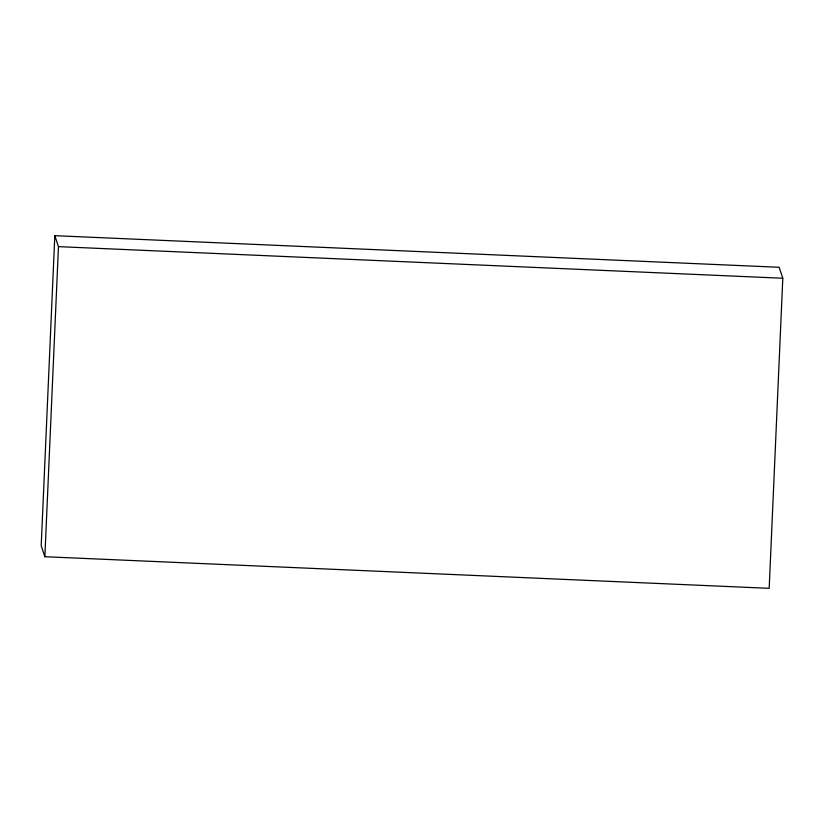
<?xml version="1.0" encoding="UTF-8"?>
<svg xmlns="http://www.w3.org/2000/svg" width="824" height="824" viewBox="0 0 824 824"><rect width="100%" height="100%" fill="white"/><g stroke="black" fill="none" stroke-linecap="round" stroke-linejoin="round"><path stroke-width="1.24" d="M54.817 235.674L41.2 545.756L44.856 556.715L769.183 588.326L782.8 278.244L779.144 267.285L54.817 235.674L58.463 246.633L44.856 556.715M58.463 246.633L782.8 278.244"/></g></svg>
